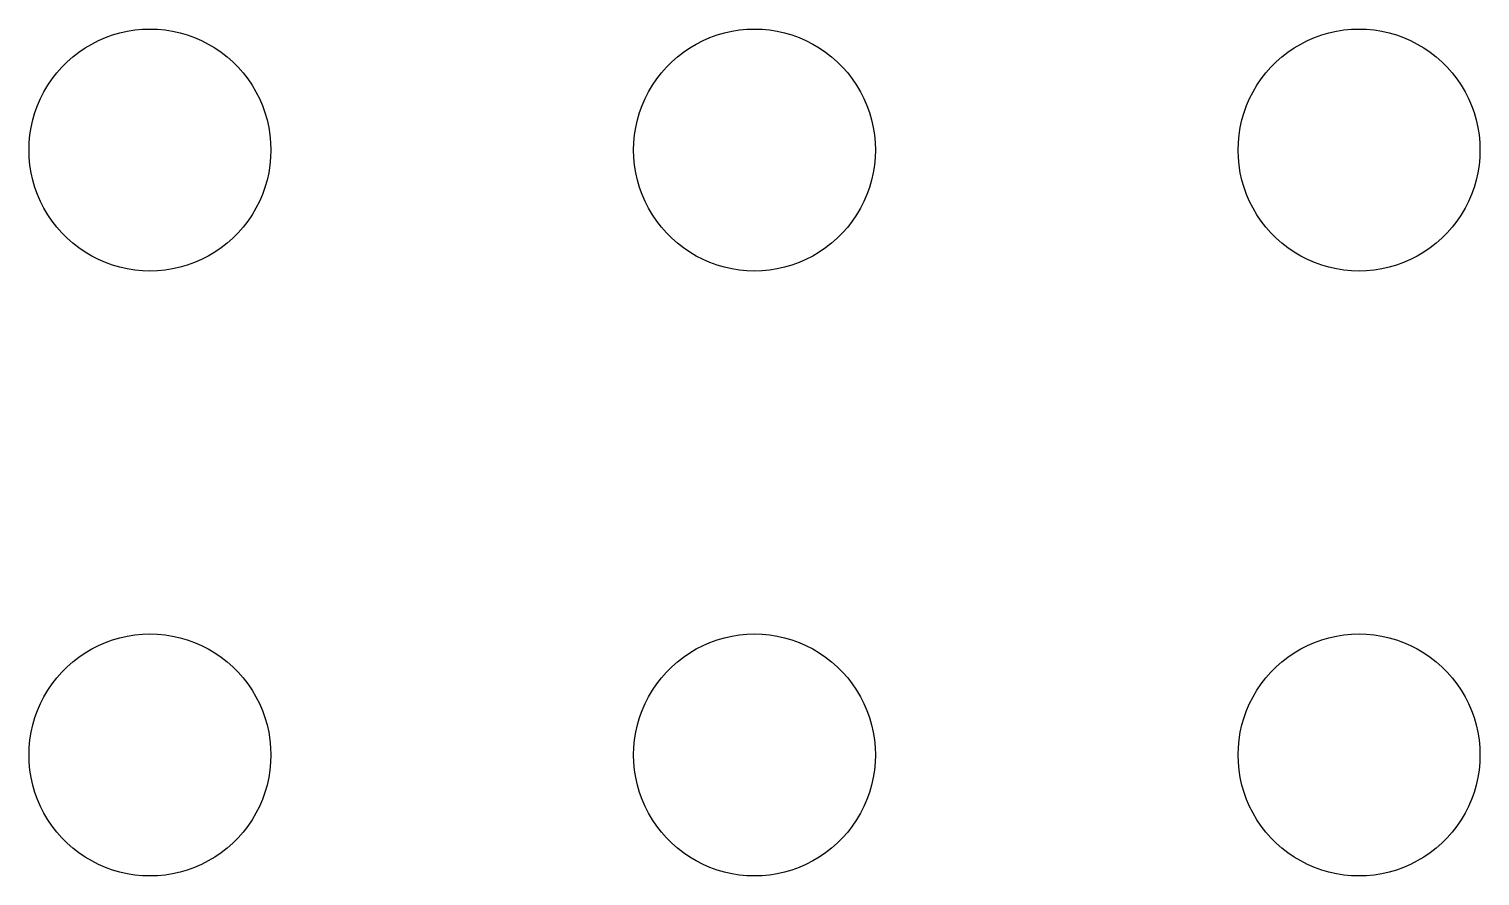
# Model space of a CAD drawing. Header units: metres. Extents: x -111 to 111, y -111 to 111.
# Drawn here: x -48 to -12, y -63 to -42 of the extents above; entities that cross this region are included whole.
import ezdxf

# ---------------------------------------------------------------- set-up
doc = ezdxf.new("R2010")
doc.units = ezdxf.units.M

msp = doc.modelspace()

# ---------------------------------------------------------------- linework, layer by layer
for p, q in [((-45.927, -42.1468), (-45.7461, -42.0942)), ((-45.7461, -42.0942), (-45.5621, -42.0531)), ((-45.5621, -42.0531), (-45.376, -42.0237)), ((-45.376, -42.0237), (-45.1884, -42.0059)), ((-45.1884, -42.0059), (-45, -42)), ((-45, -42), (-44.8116, -42.0059)), ((-44.8116, -42.0059), (-44.624, -42.0237)), ((-44.624, -42.0237), (-44.4379, -42.0531)), ((-44.4379, -42.0531), (-44.2539, -42.0942)), ((-44.2539, -42.0942), (-44.0729, -42.1468)), ((-30.927, -42.1468), (-30.7461, -42.0942)), ((-30.7461, -42.0942), (-30.5621, -42.0531)), ((-30.5621, -42.0531), (-30.376, -42.0237)), ((-30.376, -42.0237), (-30.1884, -42.0059)), ((-30.1884, -42.0059), (-30, -42)), ((-30, -42), (-29.8116, -42.0059)), ((-29.8116, -42.0059), (-29.624, -42.0237)), ((-29.624, -42.0237), (-29.4379, -42.0531)), ((-29.4379, -42.0531), (-29.2539, -42.0942)), ((-29.2539, -42.0942), (-29.0729, -42.1468)), ((-15.927, -42.1468), (-15.7461, -42.0942)), ((-15.7461, -42.0942), (-15.5621, -42.0531)), ((-15.5621, -42.0531), (-15.376, -42.0237)), ((-15.376, -42.0237), (-15.1884, -42.0059)), ((-15.1884, -42.0059), (-15, -42)), ((-15, -42), (-14.8116, -42.0059)), ((-14.8116, -42.0059), (-14.624, -42.0237)), ((-14.624, -42.0237), (-14.4379, -42.0531)), ((-14.4379, -42.0531), (-14.2539, -42.0942)), ((-14.2539, -42.0942), (-14.0729, -42.1468)), ((-46.7634, -42.5729), (-46.6075, -42.467)), ((-46.6075, -42.467), (-46.4453, -42.3711)), ((-46.4453, -42.3711), (-46.2773, -42.2855)), ((-46.2773, -42.2855), (-46.1044, -42.2107)), ((-46.1044, -42.2107), (-45.927, -42.1468)), ((-44.0729, -42.1468), (-43.8956, -42.2107)), ((-43.8956, -42.2107), (-43.7227, -42.2855)), ((-43.7227, -42.2855), (-43.5547, -42.3711)), ((-43.5547, -42.3711), (-43.3925, -42.467)), ((-43.3925, -42.467), (-43.2366, -42.5729)), ((-31.7634, -42.5729), (-31.6075, -42.467)), ((-31.6075, -42.467), (-31.4453, -42.3711)), ((-31.4453, -42.3711), (-31.2773, -42.2855)), ((-31.2773, -42.2855), (-31.1044, -42.2107)), ((-31.1044, -42.2107), (-30.927, -42.1468)), ((-29.0729, -42.1468), (-28.8956, -42.2107)), ((-28.8956, -42.2107), (-28.7227, -42.2855)), ((-28.7227, -42.2855), (-28.5547, -42.3711)), ((-28.5547, -42.3711), (-28.3925, -42.467)), ((-28.3925, -42.467), (-28.2366, -42.5729)), ((-16.7634, -42.5729), (-16.6075, -42.467)), ((-16.6075, -42.467), (-16.4453, -42.3711)), ((-16.4453, -42.3711), (-16.2773, -42.2855)), ((-16.2773, -42.2855), (-16.1044, -42.2107)), ((-16.1044, -42.2107), (-15.927, -42.1468)), ((-14.0729, -42.1468), (-13.8956, -42.2107)), ((-13.8956, -42.2107), (-13.7227, -42.2855)), ((-13.7227, -42.2855), (-13.5547, -42.3711)), ((-13.5547, -42.3711), (-13.3925, -42.467)), ((-13.3925, -42.467), (-13.2366, -42.5729)), ((-47.1869, -42.9464), (-47.0536, -42.8131)), ((-47.0536, -42.8131), (-46.9123, -42.6885)), ((-46.9123, -42.6885), (-46.7634, -42.5729)), ((-43.2366, -42.5729), (-43.0877, -42.6885)), ((-43.0877, -42.6885), (-42.9464, -42.8131)), ((-42.9464, -42.8131), (-42.8131, -42.9464)), ((-32.1869, -42.9464), (-32.0536, -42.8131)), ((-32.0536, -42.8131), (-31.9123, -42.6885)), ((-31.9123, -42.6885), (-31.7634, -42.5729)), ((-28.2366, -42.5729), (-28.0877, -42.6885)), ((-28.0877, -42.6885), (-27.9464, -42.8131)), ((-27.9464, -42.8131), (-27.8131, -42.9464)), ((-17.1869, -42.9464), (-17.0536, -42.8131)), ((-17.0536, -42.8131), (-16.9123, -42.6885)), ((-16.9123, -42.6885), (-16.7634, -42.5729)), ((-13.2366, -42.5729), (-13.0877, -42.6885)), ((-13.0877, -42.6885), (-12.9464, -42.8131)), ((-12.9464, -42.8131), (-12.8131, -42.9464)), ((-47.427, -43.2366), (-47.3115, -43.0877)), ((-47.3115, -43.0877), (-47.1869, -42.9464)), ((-42.8131, -42.9464), (-42.6885, -43.0877)), ((-42.6885, -43.0877), (-42.5729, -43.2366)), ((-32.427, -43.2366), (-32.3115, -43.0877)), ((-32.3115, -43.0877), (-32.1869, -42.9464)), ((-27.8131, -42.9464), (-27.6884, -43.0877)), ((-27.6884, -43.0877), (-27.5729, -43.2366)), ((-17.427, -43.2366), (-17.3115, -43.0877)), ((-17.3115, -43.0877), (-17.1869, -42.9464)), ((-12.8131, -42.9464), (-12.6884, -43.0877)), ((-12.6884, -43.0877), (-12.5729, -43.2366)), ((-47.7145, -43.7227), (-47.6289, -43.5547)), ((-47.6289, -43.5547), (-47.533, -43.3925)), ((-47.533, -43.3925), (-47.427, -43.2366)), ((-42.5729, -43.2366), (-42.467, -43.3925)), ((-42.467, -43.3925), (-42.3711, -43.5547)), ((-42.3711, -43.5547), (-42.2855, -43.7227)), ((-32.7145, -43.7227), (-32.6289, -43.5547)), ((-32.6289, -43.5547), (-32.533, -43.3925)), ((-32.533, -43.3925), (-32.427, -43.2366)), ((-27.5729, -43.2366), (-27.467, -43.3925)), ((-27.467, -43.3925), (-27.3711, -43.5547)), ((-27.3711, -43.5547), (-27.2855, -43.7227)), ((-17.7145, -43.7227), (-17.6289, -43.5547)), ((-17.6289, -43.5547), (-17.533, -43.3925)), ((-17.533, -43.3925), (-17.427, -43.2366)), ((-12.5729, -43.2366), (-12.467, -43.3925)), ((-12.467, -43.3925), (-12.3711, -43.5547)), ((-12.3711, -43.5547), (-12.2855, -43.7227)), ((-47.8532, -44.0729), (-47.7893, -43.8956)), ((-47.7893, -43.8956), (-47.7145, -43.7227)), ((-42.2855, -43.7227), (-42.2107, -43.8956)), ((-42.2107, -43.8956), (-42.1468, -44.0729)), ((-32.8532, -44.0729), (-32.7893, -43.8956)), ((-32.7893, -43.8956), (-32.7145, -43.7227)), ((-27.2855, -43.7227), (-27.2107, -43.8956)), ((-27.2107, -43.8956), (-27.1468, -44.0729)), ((-17.8532, -44.0729), (-17.7893, -43.8956)), ((-17.7893, -43.8956), (-17.7145, -43.7227)), ((-12.2855, -43.7227), (-12.2107, -43.8956)), ((-12.2107, -43.8956), (-12.1468, -44.0729)), ((-47.9469, -44.4379), (-47.9057, -44.2539)), ((-47.9057, -44.2539), (-47.8532, -44.0729)), ((-42.1468, -44.0729), (-42.0942, -44.2539)), ((-42.0942, -44.2539), (-42.0531, -44.4379)), ((-32.9469, -44.4379), (-32.9057, -44.2539)), ((-32.9057, -44.2539), (-32.8532, -44.0729)), ((-27.1468, -44.0729), (-27.0942, -44.2539)), ((-27.0942, -44.2539), (-27.0531, -44.4379)), ((-17.9469, -44.4379), (-17.9057, -44.2539)), ((-17.9057, -44.2539), (-17.8532, -44.0729)), ((-12.1468, -44.0729), (-12.0942, -44.2539)), ((-12.0942, -44.2539), (-12.0531, -44.4379)), ((-47.9941, -44.8116), (-47.9763, -44.624)), ((-47.9763, -44.624), (-47.9469, -44.4379)), ((-42.0531, -44.4379), (-42.0237, -44.624)), ((-42.0237, -44.624), (-42.0059, -44.8116)), ((-32.9941, -44.8116), (-32.9763, -44.624)), ((-32.9763, -44.624), (-32.9469, -44.4379)), ((-27.0531, -44.4379), (-27.0237, -44.624)), ((-27.0237, -44.624), (-27.0059, -44.8116)), ((-17.9941, -44.8116), (-17.9763, -44.624)), ((-17.9763, -44.624), (-17.9469, -44.4379)), ((-12.0531, -44.4379), (-12.0237, -44.624)), ((-12.0237, -44.624), (-12.0059, -44.8116)), ((-48, -45), (-47.9941, -44.8116)), ((-47.9941, -45.1884), (-48, -45)), ((-42.0059, -44.8116), (-42, -45)), ((-42, -45), (-42.0059, -45.1884)), ((-33, -45), (-32.9941, -44.8116)), ((-32.9941, -45.1884), (-33, -45)), ((-27.0059, -44.8116), (-27, -45)), ((-27, -45), (-27.0059, -45.1884)), ((-18, -45), (-17.9941, -44.8116)), ((-17.9941, -45.1884), (-18, -45)), ((-12.0059, -44.8116), (-12, -45)), ((-12, -45), (-12.0059, -45.1884)), ((-47.9763, -45.376), (-47.9941, -45.1884)), ((-42.0059, -45.1884), (-42.0237, -45.376)), ((-32.9763, -45.376), (-32.9941, -45.1884)), ((-27.0059, -45.1884), (-27.0237, -45.376)), ((-17.9763, -45.376), (-17.9941, -45.1884)), ((-12.0059, -45.1884), (-12.0237, -45.376)), ((-47.9469, -45.5621), (-47.9763, -45.376)), ((-47.9057, -45.7461), (-47.9469, -45.5621)), ((-42.0531, -45.5621), (-42.0942, -45.7461)), ((-42.0237, -45.376), (-42.0531, -45.5621)), ((-32.9469, -45.5621), (-32.9763, -45.376)), ((-32.9057, -45.7461), (-32.9469, -45.5621)), ((-27.0531, -45.5621), (-27.0942, -45.7461)), ((-27.0237, -45.376), (-27.0531, -45.5621)), ((-17.9469, -45.5621), (-17.9763, -45.376)), ((-17.9057, -45.7461), (-17.9469, -45.5621)), ((-12.0531, -45.5621), (-12.0942, -45.7461)), ((-12.0237, -45.376), (-12.0531, -45.5621)), ((-47.8532, -45.927), (-47.9057, -45.7461)), ((-47.7893, -46.1044), (-47.8532, -45.927)), ((-42.1468, -45.927), (-42.2107, -46.1044)), ((-42.0942, -45.7461), (-42.1468, -45.927)), ((-32.8532, -45.927), (-32.9057, -45.7461)), ((-32.7893, -46.1044), (-32.8532, -45.927)), ((-27.1468, -45.927), (-27.2107, -46.1044)), ((-27.0942, -45.7461), (-27.1468, -45.927)), ((-17.8532, -45.927), (-17.9057, -45.7461)), ((-17.7893, -46.1044), (-17.8532, -45.927)), ((-12.1468, -45.927), (-12.2107, -46.1044)), ((-12.0942, -45.7461), (-12.1468, -45.927)), ((-47.7145, -46.2773), (-47.7893, -46.1044)), ((-47.6289, -46.4453), (-47.7145, -46.2773)), ((-42.2855, -46.2773), (-42.3711, -46.4453)), ((-42.2107, -46.1044), (-42.2855, -46.2773)), ((-32.7145, -46.2773), (-32.7893, -46.1044)), ((-32.6289, -46.4453), (-32.7145, -46.2773)), ((-27.2855, -46.2773), (-27.3711, -46.4453)), ((-27.2107, -46.1044), (-27.2855, -46.2773)), ((-17.7145, -46.2773), (-17.7893, -46.1044)), ((-17.6289, -46.4453), (-17.7145, -46.2773)), ((-12.2855, -46.2773), (-12.3711, -46.4453)), ((-12.2107, -46.1044), (-12.2855, -46.2773)), ((-47.533, -46.6075), (-47.6289, -46.4453)), ((-47.427, -46.7634), (-47.533, -46.6075)), ((-47.3115, -46.9123), (-47.427, -46.7634)), ((-42.5729, -46.7634), (-42.6885, -46.9123)), ((-42.467, -46.6075), (-42.5729, -46.7634)), ((-42.3711, -46.4453), (-42.467, -46.6075)), ((-32.533, -46.6075), (-32.6289, -46.4453)), ((-32.427, -46.7634), (-32.533, -46.6075)), ((-32.3115, -46.9123), (-32.427, -46.7634)), ((-27.5729, -46.7634), (-27.6884, -46.9123)), ((-27.467, -46.6075), (-27.5729, -46.7634)), ((-27.3711, -46.4453), (-27.467, -46.6075)), ((-17.533, -46.6075), (-17.6289, -46.4453)), ((-17.427, -46.7634), (-17.533, -46.6075)), ((-17.3115, -46.9123), (-17.427, -46.7634)), ((-12.5729, -46.7634), (-12.6884, -46.9123)), ((-12.467, -46.6075), (-12.5729, -46.7634)), ((-12.3711, -46.4453), (-12.467, -46.6075)), ((-47.1869, -47.0536), (-47.3115, -46.9123)), ((-47.0536, -47.1869), (-47.1869, -47.0536)), ((-42.8131, -47.0536), (-42.9464, -47.1869)), ((-42.6885, -46.9123), (-42.8131, -47.0536)), ((-32.1869, -47.0536), (-32.3115, -46.9123)), ((-32.0536, -47.1869), (-32.1869, -47.0536)), ((-27.8131, -47.0536), (-27.9464, -47.1869)), ((-27.6884, -46.9123), (-27.8131, -47.0536)), ((-17.1869, -47.0536), (-17.3115, -46.9123)), ((-17.0536, -47.1869), (-17.1869, -47.0536)), ((-12.8131, -47.0536), (-12.9464, -47.1869)), ((-12.6884, -46.9123), (-12.8131, -47.0536)), ((-46.9123, -47.3115), (-47.0536, -47.1869)), ((-46.7634, -47.427), (-46.9123, -47.3115)), ((-46.6075, -47.533), (-46.7634, -47.427)), ((-43.2366, -47.427), (-43.3925, -47.533)), ((-43.0877, -47.3115), (-43.2366, -47.427)), ((-42.9464, -47.1869), (-43.0877, -47.3115)), ((-31.9123, -47.3115), (-32.0536, -47.1869)), ((-31.7634, -47.427), (-31.9123, -47.3115)), ((-31.6075, -47.533), (-31.7634, -47.427)), ((-28.2366, -47.427), (-28.3925, -47.533)), ((-28.0877, -47.3115), (-28.2366, -47.427)), ((-27.9464, -47.1869), (-28.0877, -47.3115)), ((-16.9123, -47.3115), (-17.0536, -47.1869)), ((-16.7634, -47.427), (-16.9123, -47.3115)), ((-16.6075, -47.533), (-16.7634, -47.427)), ((-13.2366, -47.427), (-13.3925, -47.533)), ((-13.0877, -47.3115), (-13.2366, -47.427)), ((-12.9464, -47.1869), (-13.0877, -47.3115)), ((-46.4453, -47.6289), (-46.6075, -47.533)), ((-46.2773, -47.7145), (-46.4453, -47.6289)), ((-46.1044, -47.7893), (-46.2773, -47.7145)), ((-45.927, -47.8532), (-46.1044, -47.7893)), ((-45.7461, -47.9057), (-45.927, -47.8532)), ((-44.0729, -47.8532), (-44.2539, -47.9057)), ((-43.8956, -47.7893), (-44.0729, -47.8532)), ((-43.7227, -47.7145), (-43.8956, -47.7893)), ((-43.5547, -47.6289), (-43.7227, -47.7145)), ((-43.3925, -47.533), (-43.5547, -47.6289)), ((-31.4453, -47.6289), (-31.6075, -47.533)), ((-31.2773, -47.7145), (-31.4453, -47.6289)), ((-31.1044, -47.7893), (-31.2773, -47.7145)), ((-30.927, -47.8532), (-31.1044, -47.7893)), ((-30.7461, -47.9057), (-30.927, -47.8532)), ((-29.0729, -47.8532), (-29.2539, -47.9057)), ((-28.8956, -47.7893), (-29.0729, -47.8532)), ((-28.7227, -47.7145), (-28.8956, -47.7893)), ((-28.5547, -47.6289), (-28.7227, -47.7145)), ((-28.3925, -47.533), (-28.5547, -47.6289)), ((-16.4453, -47.6289), (-16.6075, -47.533)), ((-16.2773, -47.7145), (-16.4453, -47.6289)), ((-16.1044, -47.7893), (-16.2773, -47.7145)), ((-15.927, -47.8532), (-16.1044, -47.7893)), ((-15.7461, -47.9057), (-15.927, -47.8532)), ((-14.0729, -47.8532), (-14.2539, -47.9057)), ((-13.8956, -47.7893), (-14.0729, -47.8532)), ((-13.7227, -47.7145), (-13.8956, -47.7893)), ((-13.5547, -47.6289), (-13.7227, -47.7145)), ((-13.3925, -47.533), (-13.5547, -47.6289)), ((-45.5621, -47.9469), (-45.7461, -47.9057)), ((-45.376, -47.9763), (-45.5621, -47.9469)), ((-45.1884, -47.9941), (-45.376, -47.9763)), ((-45, -48), (-45.1884, -47.9941)), ((-44.8116, -47.9941), (-45, -48)), ((-44.624, -47.9763), (-44.8116, -47.9941)), ((-44.4379, -47.9469), (-44.624, -47.9763)), ((-44.2539, -47.9057), (-44.4379, -47.9469)), ((-30.5621, -47.9469), (-30.7461, -47.9057)), ((-30.376, -47.9763), (-30.5621, -47.9469)), ((-30.1884, -47.9941), (-30.376, -47.9763)), ((-30, -48), (-30.1884, -47.9941)), ((-29.8116, -47.9941), (-30, -48)), ((-29.624, -47.9763), (-29.8116, -47.9941)), ((-29.4379, -47.9469), (-29.624, -47.9763)), ((-29.2539, -47.9057), (-29.4379, -47.9469)), ((-15.5621, -47.9469), (-15.7461, -47.9057)), ((-15.376, -47.9763), (-15.5621, -47.9469)), ((-15.1884, -47.9941), (-15.376, -47.9763)), ((-15, -48), (-15.1884, -47.9941)), ((-14.8116, -47.9941), (-15, -48)), ((-14.624, -47.9763), (-14.8116, -47.9941)), ((-14.4379, -47.9469), (-14.624, -47.9763)), ((-14.2539, -47.9057), (-14.4379, -47.9469)), ((-46.2773, -57.2855), (-46.1044, -57.2107)), ((-46.1044, -57.2107), (-45.927, -57.1468)), ((-45.927, -57.1468), (-45.7461, -57.0942)), ((-45.7461, -57.0942), (-45.5621, -57.0531)), ((-45.5621, -57.0531), (-45.376, -57.0237)), ((-45.376, -57.0237), (-45.1884, -57.0059)), ((-45.1884, -57.0059), (-45, -57)), ((-45, -57), (-44.8116, -57.0059)), ((-44.8116, -57.0059), (-44.624, -57.0237)), ((-44.624, -57.0237), (-44.4379, -57.0531)), ((-44.4379, -57.0531), (-44.2539, -57.0942)), ((-44.2539, -57.0942), (-44.0729, -57.1468)), ((-44.0729, -57.1468), (-43.8956, -57.2107)), ((-43.8956, -57.2107), (-43.7227, -57.2855)), ((-31.2773, -57.2855), (-31.1044, -57.2107)), ((-31.1044, -57.2107), (-30.927, -57.1468)), ((-30.927, -57.1468), (-30.7461, -57.0942)), ((-30.7461, -57.0942), (-30.5621, -57.0531)), ((-30.5621, -57.0531), (-30.376, -57.0237)), ((-30.376, -57.0237), (-30.1884, -57.0059)), ((-30.1884, -57.0059), (-30, -57)), ((-30, -57), (-29.8116, -57.0059)), ((-29.8116, -57.0059), (-29.624, -57.0237)), ((-29.624, -57.0237), (-29.4379, -57.0531)), ((-29.4379, -57.0531), (-29.2539, -57.0942)), ((-29.2539, -57.0942), (-29.0729, -57.1468)), ((-29.0729, -57.1468), (-28.8956, -57.2107)), ((-28.8956, -57.2107), (-28.7227, -57.2855)), ((-16.2773, -57.2855), (-16.1044, -57.2107)), ((-16.1044, -57.2107), (-15.927, -57.1468)), ((-15.927, -57.1468), (-15.7461, -57.0942)), ((-15.7461, -57.0942), (-15.5621, -57.0531)), ((-15.5621, -57.0531), (-15.376, -57.0237)), ((-15.376, -57.0237), (-15.1884, -57.0059)), ((-15.1884, -57.0059), (-15, -57)), ((-15, -57), (-14.8116, -57.0059)), ((-14.8116, -57.0059), (-14.624, -57.0237)), ((-14.624, -57.0237), (-14.4379, -57.0531)), ((-14.4379, -57.0531), (-14.2539, -57.0942)), ((-14.2539, -57.0942), (-14.0729, -57.1468)), ((-14.0729, -57.1468), (-13.8956, -57.2107)), ((-13.8956, -57.2107), (-13.7227, -57.2855)), ((-46.9123, -57.6885), (-46.7634, -57.5729)), ((-46.7634, -57.5729), (-46.6075, -57.467)), ((-46.6075, -57.467), (-46.4453, -57.3711)), ((-46.4453, -57.3711), (-46.2773, -57.2855)), ((-43.7227, -57.2855), (-43.5547, -57.3711)), ((-43.5547, -57.3711), (-43.3925, -57.467)), ((-43.3925, -57.467), (-43.2366, -57.5729)), ((-43.2366, -57.5729), (-43.0877, -57.6885)), ((-31.9123, -57.6885), (-31.7634, -57.5729)), ((-31.7634, -57.5729), (-31.6075, -57.467)), ((-31.6075, -57.467), (-31.4453, -57.3711)), ((-31.4453, -57.3711), (-31.2773, -57.2855)), ((-28.7227, -57.2855), (-28.5547, -57.3711)), ((-28.5547, -57.3711), (-28.3925, -57.467)), ((-28.3925, -57.467), (-28.2366, -57.5729)), ((-28.2366, -57.5729), (-28.0877, -57.6885)), ((-16.9123, -57.6885), (-16.7634, -57.5729)), ((-16.7634, -57.5729), (-16.6075, -57.467)), ((-16.6075, -57.467), (-16.4453, -57.3711)), ((-16.4453, -57.3711), (-16.2773, -57.2855)), ((-13.7227, -57.2855), (-13.5547, -57.3711)), ((-13.5547, -57.3711), (-13.3925, -57.467)), ((-13.3925, -57.467), (-13.2366, -57.5729)), ((-13.2366, -57.5729), (-13.0877, -57.6885)), ((-47.3115, -58.0877), (-47.1869, -57.9464)), ((-47.1869, -57.9464), (-47.0536, -57.8131)), ((-47.0536, -57.8131), (-46.9123, -57.6885)), ((-43.0877, -57.6885), (-42.9464, -57.8131)), ((-42.9464, -57.8131), (-42.8131, -57.9464)), ((-42.8131, -57.9464), (-42.6885, -58.0877)), ((-32.3115, -58.0877), (-32.1869, -57.9464)), ((-32.1869, -57.9464), (-32.0536, -57.8131)), ((-32.0536, -57.8131), (-31.9123, -57.6885)), ((-28.0877, -57.6885), (-27.9464, -57.8131)), ((-27.9464, -57.8131), (-27.8131, -57.9464)), ((-27.8131, -57.9464), (-27.6884, -58.0877)), ((-17.3115, -58.0877), (-17.1869, -57.9464)), ((-17.1869, -57.9464), (-17.0536, -57.8131)), ((-17.0536, -57.8131), (-16.9123, -57.6885)), ((-13.0877, -57.6885), (-12.9464, -57.8131)), ((-12.9464, -57.8131), (-12.8131, -57.9464)), ((-12.8131, -57.9464), (-12.6884, -58.0877)), ((-47.533, -58.3925), (-47.427, -58.2366)), ((-47.427, -58.2366), (-47.3115, -58.0877)), ((-42.6885, -58.0877), (-42.5729, -58.2366)), ((-42.5729, -58.2366), (-42.467, -58.3925)), ((-32.533, -58.3925), (-32.427, -58.2366)), ((-32.427, -58.2366), (-32.3115, -58.0877)), ((-27.6884, -58.0877), (-27.5729, -58.2366)), ((-27.5729, -58.2366), (-27.467, -58.3925)), ((-17.533, -58.3925), (-17.427, -58.2366)), ((-17.427, -58.2366), (-17.3115, -58.0877)), ((-12.6884, -58.0877), (-12.5729, -58.2366)), ((-12.5729, -58.2366), (-12.467, -58.3925)), ((-47.7145, -58.7227), (-47.6289, -58.5547)), ((-47.6289, -58.5547), (-47.533, -58.3925)), ((-42.467, -58.3925), (-42.3711, -58.5547)), ((-42.3711, -58.5547), (-42.2855, -58.7227)), ((-32.7145, -58.7227), (-32.6289, -58.5547)), ((-32.6289, -58.5547), (-32.533, -58.3925)), ((-27.467, -58.3925), (-27.3711, -58.5547)), ((-27.3711, -58.5547), (-27.2855, -58.7227)), ((-17.7145, -58.7227), (-17.6289, -58.5547)), ((-17.6289, -58.5547), (-17.533, -58.3925)), ((-12.467, -58.3925), (-12.3711, -58.5547)), ((-12.3711, -58.5547), (-12.2855, -58.7227)), ((-47.8532, -59.0729), (-47.7893, -58.8956)), ((-47.7893, -58.8956), (-47.7145, -58.7227)), ((-42.2855, -58.7227), (-42.2107, -58.8956)), ((-42.2107, -58.8956), (-42.1468, -59.0729)), ((-32.8532, -59.0729), (-32.7893, -58.8956)), ((-32.7893, -58.8956), (-32.7145, -58.7227)), ((-27.2855, -58.7227), (-27.2107, -58.8956)), ((-27.2107, -58.8956), (-27.1468, -59.0729)), ((-17.8532, -59.0729), (-17.7893, -58.8956)), ((-17.7893, -58.8956), (-17.7145, -58.7227)), ((-12.2855, -58.7227), (-12.2107, -58.8956)), ((-12.2107, -58.8956), (-12.1468, -59.0729)), ((-47.9469, -59.4379), (-47.9057, -59.2539)), ((-47.9057, -59.2539), (-47.8532, -59.0729)), ((-42.1468, -59.0729), (-42.0942, -59.2539)), ((-42.0942, -59.2539), (-42.0531, -59.4379)), ((-32.9469, -59.4379), (-32.9057, -59.2539)), ((-32.9057, -59.2539), (-32.8532, -59.0729)), ((-27.1468, -59.0729), (-27.0942, -59.2539)), ((-27.0942, -59.2539), (-27.0531, -59.4379)), ((-17.9469, -59.4379), (-17.9057, -59.2539)), ((-17.9057, -59.2539), (-17.8532, -59.0729)), ((-12.1468, -59.0729), (-12.0942, -59.2539)), ((-12.0942, -59.2539), (-12.0531, -59.4379)), ((-47.9941, -59.8116), (-47.9763, -59.624)), ((-47.9763, -59.624), (-47.9469, -59.4379)), ((-42.0531, -59.4379), (-42.0237, -59.624)), ((-42.0237, -59.624), (-42.0059, -59.8116)), ((-32.9941, -59.8116), (-32.9763, -59.624)), ((-32.9763, -59.624), (-32.9469, -59.4379)), ((-27.0531, -59.4379), (-27.0237, -59.624)), ((-27.0237, -59.624), (-27.0059, -59.8116)), ((-17.9941, -59.8116), (-17.9763, -59.624)), ((-17.9763, -59.624), (-17.9469, -59.4379)), ((-12.0531, -59.4379), (-12.0237, -59.624)), ((-12.0237, -59.624), (-12.0059, -59.8116)), ((-48, -60), (-47.9941, -59.8116)), ((-47.9941, -60.1884), (-48, -60)), ((-42.0059, -59.8116), (-42, -60)), ((-42, -60), (-42.0059, -60.1884)), ((-33, -60), (-32.9941, -59.8116)), ((-32.9941, -60.1884), (-33, -60)), ((-27.0059, -59.8116), (-27, -60)), ((-27, -60), (-27.0059, -60.1884)), ((-18, -60), (-17.9941, -59.8116)), ((-17.9941, -60.1884), (-18, -60)), ((-12.0059, -59.8116), (-12, -60)), ((-12, -60), (-12.0059, -60.1884)), ((-47.9763, -60.376), (-47.9941, -60.1884)), ((-47.9469, -60.5621), (-47.9763, -60.376)), ((-42.0237, -60.376), (-42.0531, -60.5621)), ((-42.0059, -60.1884), (-42.0237, -60.376)), ((-32.9763, -60.376), (-32.9941, -60.1884)), ((-32.9469, -60.5621), (-32.9763, -60.376)), ((-27.0237, -60.376), (-27.0531, -60.5621)), ((-27.0059, -60.1884), (-27.0237, -60.376)), ((-17.9763, -60.376), (-17.9941, -60.1884)), ((-17.9469, -60.5621), (-17.9763, -60.376)), ((-12.0237, -60.376), (-12.0531, -60.5621)), ((-12.0059, -60.1884), (-12.0237, -60.376)), ((-47.9057, -60.7461), (-47.9469, -60.5621)), ((-47.8532, -60.927), (-47.9057, -60.7461)), ((-42.0942, -60.7461), (-42.1468, -60.927)), ((-42.0531, -60.5621), (-42.0942, -60.7461)), ((-32.9057, -60.7461), (-32.9469, -60.5621)), ((-32.8532, -60.927), (-32.9057, -60.7461)), ((-27.0942, -60.7461), (-27.1468, -60.927)), ((-27.0531, -60.5621), (-27.0942, -60.7461)), ((-17.9057, -60.7461), (-17.9469, -60.5621)), ((-17.8532, -60.927), (-17.9057, -60.7461)), ((-12.0942, -60.7461), (-12.1468, -60.927)), ((-12.0531, -60.5621), (-12.0942, -60.7461)), ((-47.7893, -61.1044), (-47.8532, -60.927)), ((-47.7145, -61.2773), (-47.7893, -61.1044)), ((-42.2107, -61.1044), (-42.2855, -61.2773)), ((-42.1468, -60.927), (-42.2107, -61.1044)), ((-32.7893, -61.1044), (-32.8532, -60.927)), ((-32.7145, -61.2773), (-32.7893, -61.1044)), ((-27.2107, -61.1044), (-27.2855, -61.2773)), ((-27.1468, -60.927), (-27.2107, -61.1044)), ((-17.7893, -61.1044), (-17.8532, -60.927)), ((-17.7145, -61.2773), (-17.7893, -61.1044)), ((-12.2107, -61.1044), (-12.2855, -61.2773)), ((-12.1468, -60.927), (-12.2107, -61.1044)), ((-47.6289, -61.4453), (-47.7145, -61.2773)), ((-47.533, -61.6075), (-47.6289, -61.4453)), ((-42.3711, -61.4453), (-42.467, -61.6075)), ((-42.2855, -61.2773), (-42.3711, -61.4453)), ((-32.6289, -61.4453), (-32.7145, -61.2773)), ((-32.533, -61.6075), (-32.6289, -61.4453)), ((-27.3711, -61.4453), (-27.467, -61.6075)), ((-27.2855, -61.2773), (-27.3711, -61.4453)), ((-17.6289, -61.4453), (-17.7145, -61.2773)), ((-17.533, -61.6075), (-17.6289, -61.4453)), ((-12.3711, -61.4453), (-12.467, -61.6075)), ((-12.2855, -61.2773), (-12.3711, -61.4453)), ((-47.427, -61.7634), (-47.533, -61.6075)), ((-47.3115, -61.9123), (-47.427, -61.7634)), ((-47.1869, -62.0536), (-47.3115, -61.9123)), ((-42.6885, -61.9123), (-42.8131, -62.0536)), ((-42.5729, -61.7634), (-42.6885, -61.9123)), ((-42.467, -61.6075), (-42.5729, -61.7634)), ((-32.427, -61.7634), (-32.533, -61.6075)), ((-32.3115, -61.9123), (-32.427, -61.7634)), ((-32.1869, -62.0536), (-32.3115, -61.9123)), ((-27.6884, -61.9123), (-27.8131, -62.0536)), ((-27.5729, -61.7634), (-27.6884, -61.9123)), ((-27.467, -61.6075), (-27.5729, -61.7634)), ((-17.427, -61.7634), (-17.533, -61.6075)), ((-17.3115, -61.9123), (-17.427, -61.7634)), ((-17.1869, -62.0536), (-17.3115, -61.9123)), ((-12.6884, -61.9123), (-12.8131, -62.0536)), ((-12.5729, -61.7634), (-12.6884, -61.9123)), ((-12.467, -61.6075), (-12.5729, -61.7634)), ((-47.0536, -62.1869), (-47.1869, -62.0536)), ((-46.9123, -62.3115), (-47.0536, -62.1869)), ((-42.9464, -62.1869), (-43.0877, -62.3115)), ((-42.8131, -62.0536), (-42.9464, -62.1869)), ((-32.0536, -62.1869), (-32.1869, -62.0536)), ((-31.9123, -62.3115), (-32.0536, -62.1869)), ((-27.9464, -62.1869), (-28.0877, -62.3115)), ((-27.8131, -62.0536), (-27.9464, -62.1869)), ((-17.0536, -62.1869), (-17.1869, -62.0536)), ((-16.9123, -62.3115), (-17.0536, -62.1869)), ((-12.9464, -62.1869), (-13.0877, -62.3115)), ((-12.8131, -62.0536), (-12.9464, -62.1869)), ((-46.7634, -62.427), (-46.9123, -62.3115)), ((-46.6075, -62.533), (-46.7634, -62.427)), ((-46.4453, -62.6289), (-46.6075, -62.533)), ((-46.2773, -62.7145), (-46.4453, -62.6289)), ((-43.5547, -62.6289), (-43.7227, -62.7145)), ((-43.3925, -62.533), (-43.5547, -62.6289)), ((-43.2366, -62.427), (-43.3925, -62.533)), ((-43.0877, -62.3115), (-43.2366, -62.427)), ((-31.7634, -62.427), (-31.9123, -62.3115)), ((-31.6075, -62.533), (-31.7634, -62.427)), ((-31.4453, -62.6289), (-31.6075, -62.533)), ((-31.2773, -62.7145), (-31.4453, -62.6289)), ((-28.5547, -62.6289), (-28.7227, -62.7145)), ((-28.3925, -62.533), (-28.5547, -62.6289)), ((-28.2366, -62.427), (-28.3925, -62.533)), ((-28.0877, -62.3115), (-28.2366, -62.427)), ((-16.7634, -62.427), (-16.9123, -62.3115)), ((-16.6075, -62.533), (-16.7634, -62.427)), ((-16.4453, -62.6289), (-16.6075, -62.533)), ((-16.2773, -62.7145), (-16.4453, -62.6289)), ((-13.5547, -62.6289), (-13.7227, -62.7145)), ((-13.3925, -62.533), (-13.5547, -62.6289)), ((-13.2366, -62.427), (-13.3925, -62.533)), ((-13.0877, -62.3115), (-13.2366, -62.427)), ((-46.1044, -62.7893), (-46.2773, -62.7145)), ((-45.927, -62.8532), (-46.1044, -62.7893)), ((-45.7461, -62.9057), (-45.927, -62.8532)), ((-45.5621, -62.9469), (-45.7461, -62.9057)), ((-45.376, -62.9763), (-45.5621, -62.9469)), ((-45.1884, -62.9941), (-45.376, -62.9763)), ((-45, -63), (-45.1884, -62.9941)), ((-44.8116, -62.9941), (-45, -63)), ((-44.624, -62.9763), (-44.8116, -62.9941)), ((-44.4379, -62.9469), (-44.624, -62.9763)), ((-44.2539, -62.9057), (-44.4379, -62.9469)), ((-44.0729, -62.8532), (-44.2539, -62.9057)), ((-43.8956, -62.7893), (-44.0729, -62.8532)), ((-43.7227, -62.7145), (-43.8956, -62.7893)), ((-31.1044, -62.7893), (-31.2773, -62.7145)), ((-30.927, -62.8532), (-31.1044, -62.7893)), ((-30.7461, -62.9057), (-30.927, -62.8532)), ((-30.5621, -62.9469), (-30.7461, -62.9057)), ((-30.376, -62.9763), (-30.5621, -62.9469)), ((-30.1884, -62.9941), (-30.376, -62.9763)), ((-30, -63), (-30.1884, -62.9941)), ((-29.8116, -62.9941), (-30, -63)), ((-29.624, -62.9763), (-29.8116, -62.9941)), ((-29.4379, -62.9469), (-29.624, -62.9763)), ((-29.2539, -62.9057), (-29.4379, -62.9469)), ((-29.0729, -62.8532), (-29.2539, -62.9057)), ((-28.8956, -62.7893), (-29.0729, -62.8532)), ((-28.7227, -62.7145), (-28.8956, -62.7893)), ((-16.1044, -62.7893), (-16.2773, -62.7145)), ((-15.927, -62.8532), (-16.1044, -62.7893)), ((-15.7461, -62.9057), (-15.927, -62.8532)), ((-15.5621, -62.9469), (-15.7461, -62.9057)), ((-15.376, -62.9763), (-15.5621, -62.9469)), ((-15.1884, -62.9941), (-15.376, -62.9763)), ((-15, -63), (-15.1884, -62.9941)), ((-14.8116, -62.9941), (-15, -63)), ((-14.624, -62.9763), (-14.8116, -62.9941)), ((-14.4379, -62.9469), (-14.624, -62.9763)), ((-14.2539, -62.9057), (-14.4379, -62.9469)), ((-14.0729, -62.8532), (-14.2539, -62.9057)), ((-13.8956, -62.7893), (-14.0729, -62.8532)), ((-13.7227, -62.7145), (-13.8956, -62.7893))]:
    msp.add_line(p, q)

doc.saveas('drawing.dxf')
